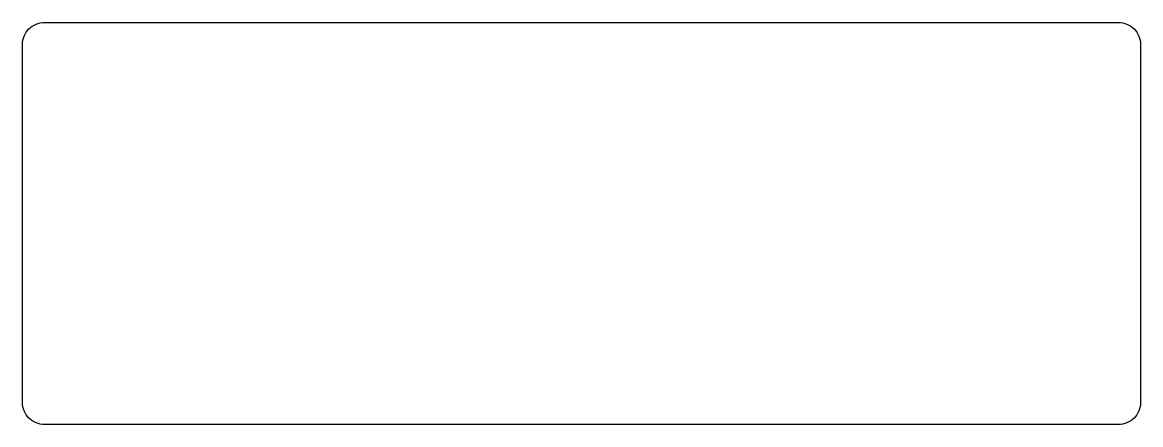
# Model space of a CAD drawing. Extents: x 0 to 50, y 0 to 18.
import ezdxf

# ---------------------------------------------------------------- set-up
doc = ezdxf.new("R2010")
doc.units = 0
doc.header["$MEASUREMENT"] = 0
doc.layers.add('_U_30EC_U_30A4_U_30E4_U_30', color=7, linetype='CONTINUOUS')

msp = doc.modelspace()

# ---------------------------------------------------------------- linework, layer by layer
at = {"layer": '_U_30EC_U_30A4_U_30E4_U_30', "color": 29}
msp.add_lwpolyline([(49, 0), (46, 0), (43, 0), (40, 0), (37, 0), (34, 0), (31, 0), (28, 0), (25, 0), (22, 0), (19, 0), (16, 0), (13, 0), (10, 0), (7, 0), (4, 0), (1, 0), (0.898, 0.005), (0.798, 0.02), (0.703, 0.045), (0.611, 0.079), (0.523, 0.121), (0.441, 0.171), (0.364, 0.228), (0.293, 0.293), (0.228, 0.364), (0.171, 0.441), (0.121, 0.523), (0.079, 0.611), (0.045, 0.703), (0.02, 0.798), (0.005, 0.898), (0, 1), (0, 2), (0, 3), (0, 4), (0, 5), (0, 6), (0, 7), (0, 8), (0, 9), (0, 10), (0, 11), (0, 12), (0, 13), (0, 14), (0, 15), (0, 16), (0, 17), (0.005, 17.102), (0.02, 17.202), (0.045, 17.297), (0.079, 17.389), (0.121, 17.477), (0.171, 17.559), (0.228, 17.636), (0.293, 17.707), (0.364, 17.772), (0.441, 17.829), (0.523, 17.879), (0.611, 17.921), (0.703, 17.955), (0.798, 17.98), (0.898, 17.995), (1, 18), (4, 18), (7, 18), (10, 18), (13, 18), (16, 18), (19, 18), (22, 18), (25, 18), (28, 18), (31, 18), (34, 18), (37, 18), (40, 18), (43, 18), (46, 18), (49, 18), (49.102, 17.995), (49.202, 17.98), (49.297, 17.955), (49.389, 17.921), (49.477, 17.879), (49.559, 17.829), (49.636, 17.772), (49.707, 17.707), (49.772, 17.636), (49.829, 17.559), (49.879, 17.477), (49.921, 17.389), (49.955, 17.297), (49.98, 17.202), (49.995, 17.102), (50, 17), (50, 16), (50, 15), (50, 14), (50, 13), (50, 12), (50, 11), (50, 10), (50, 9), (50, 8), (50, 7), (50, 6), (50, 5), (50, 4), (50, 3), (50, 2), (50, 1), (49.995, 0.898), (49.98, 0.798), (49.955, 0.703), (49.921, 0.611), (49.879, 0.523), (49.829, 0.441), (49.772, 0.364), (49.707, 0.293), (49.636, 0.228), (49.559, 0.171), (49.477, 0.121), (49.389, 0.079), (49.297, 0.045), (49.202, 0.02), (49.102, 0.005), (49, 0), (49, 0)], dxfattribs=at)

doc.saveas('drawing.dxf')
